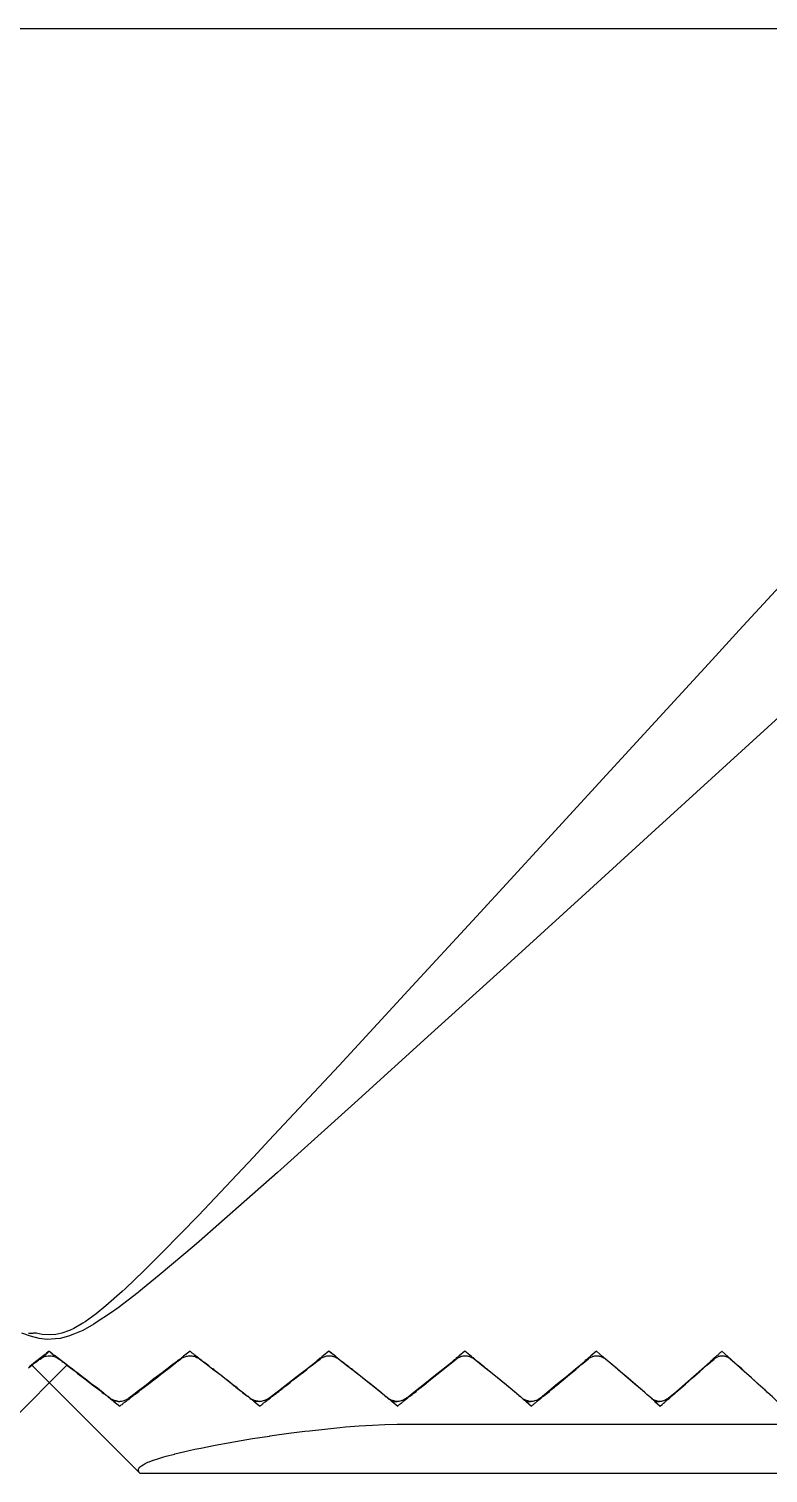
# Model space of a CAD drawing. Header units: millimetres. Extents: x -495897 to 1376592, y -28539 to 470976.
# Drawn here: x 205030 to 205658, y 201025 to 202251 of the extents above; entities that cross this region are included whole.
import ezdxf

# ---------------------------------------------------------------- set-up
doc = ezdxf.new("R2010")
doc.units = ezdxf.units.MM

msp = doc.modelspace()

# ---------------------------------------------------------------- linework, layer by layer
at = {"color": 0}
for p, q in [((206101.238, 202251.338), (202641.938, 202251.338)), ((205719.428, 201834.649), (205633.108, 201740.594)), ((205633.108, 201740.594), (205610.098, 201715.335)), ((205610.098, 201715.335), (205523.518, 201621.111)), ((205683.158, 201681.652), (205657.288, 201658.187)), ((205657.288, 201658.187), (205561.608, 201570.944)), ((205523.518, 201621.111), (205467.098, 201559.66)), ((205561.608, 201570.944), (205499.338, 201513.978)), ((205467.098, 201559.66), (205409.898, 201497.312)), ((205499.338, 201513.978), (205435.898, 201456.284)), ((205409.898, 201497.312), (205351.918, 201434.431)), ((205435.898, 201456.284), (205371.418, 201397.888)), ((205351.918, 201434.431), (205293.158, 201370.835)), ((205371.418, 201397.888), (205306.418, 201339.128)), ((205293.158, 201370.835), (205233.618, 201307.057)), ((205306.418, 201339.128), (205240.768, 201280.017)), ((205233.618, 201307.057), (205220.358, 201292.913)), ((205220.358, 201292.913), (205173.688, 201243.461)), ((205240.768, 201280.017), (205207.618, 201250.637)), ((205173.688, 201243.461), (205142.748, 201211.936)), ((205207.618, 201250.637), (205174.208, 201221.426)), ((205169.918, 201217.669), (205140.278, 201192.592)), ((205174.208, 201221.426), (205169.918, 201217.669)), ((205142.748, 201211.936), (205127.278, 201196.349)), ((205127.278, 201196.349), (205111.548, 201181.126)), ((205140.278, 201192.592), (205122.988, 201178.435)), ((205111.548, 201181.126), (205108.948, 201178.799)), ((205108.948, 201178.799), (205095.038, 201166.618)), ((205122.468, 201177.902), (205105.438, 201165.006)), ((205122.988, 201178.435), (205122.468, 201177.902)), ((205086.848, 201159.988), (205077.358, 201153.176)), ((205095.038, 201166.618), (205086.848, 201159.988)), ((205099.068, 201160.521), (205086.848, 201152.461)), ((205105.438, 201165.006), (205099.068, 201160.521)), ((205033.288, 201143.504), (205033.938, 201143.686)), ((205033.938, 201143.686), (205034.588, 201143.686)), ((205034.588, 201143.686), (205035.368, 201143.686)), ((205035.368, 201143.686), (205035.888, 201143.504)), ((205064.098, 201145.831), (205057.728, 201143.504)), ((205067.868, 201147.443), (205064.098, 201145.831)), ((205075.408, 201145.831), (205067.088, 201142.256)), ((205075.408, 201151.928), (205067.868, 201147.443)), ((205077.358, 201153.176), (205075.408, 201151.928)), ((205084.768, 201151.031), (205075.408, 201145.831)), ((205086.848, 201152.461), (205084.768, 201151.031)), ((205031.078, 201140.813), (205023.538, 201143.504)), ((205029.388, 201143.504), (205030.688, 201143.504)), ((205030.688, 201143.504), (205031.338, 201143.504)), ((205038.358, 201138.85), (205031.078, 201140.813)), ((205031.338, 201143.504), (205031.858, 201143.504)), ((205031.858, 201143.504), (205032.638, 201143.504)), ((205032.638, 201143.504), (205033.288, 201143.504)), ((205040.828, 201142.256), (205035.888, 201143.504)), ((205045.118, 201138.122), (205038.358, 201138.85)), ((205046.808, 201141.892), (205040.828, 201142.256)), ((205052.138, 201138.486), (205045.118, 201138.122)), ((205052.658, 201142.256), (205046.808, 201141.892)), ((205056.298, 201139.032), (205052.138, 201138.486)), ((205057.728, 201143.504), (205052.658, 201142.256)), ((205063.318, 201140.813), (205056.298, 201139.032)), ((205067.088, 201142.256), (205063.318, 201140.813)), ((205035.498, 201119.142), (205034.848, 201118.778)), ((205036.538, 201120.039), (205035.368, 201119.142)), ((205035.628, 201118.778), (205036.408, 201119.324)), ((205036.408, 201119.324), (205037.058, 201119.857)), ((205037.708, 201120.936), (205036.538, 201120.039)), ((205037.058, 201119.857), (205037.708, 201120.39)), ((205038.878, 201121.833), (205037.708, 201120.936)), ((205037.708, 201120.39), (205038.358, 201120.936)), ((205038.358, 201120.936), (205039.138, 201121.469)), ((205040.048, 201122.717), (205038.878, 201121.833)), ((205039.138, 201121.469), (205040.308, 201122.184)), ((205041.218, 201123.614), (205040.048, 201122.717)), ((205040.308, 201122.184), (205041.478, 201122.899)), ((205042.388, 201124.511), (205041.218, 201123.614)), ((205041.478, 201122.899), (205041.738, 201123.081)), ((205041.738, 201123.081), (205043.038, 201123.614)), ((205043.428, 201125.408), (205042.388, 201124.511)), ((205042.518, 201123.978), (205043.038, 201124.342)), ((205043.038, 201124.342), (205043.428, 201124.693)), ((205043.038, 201123.614), (205044.468, 201123.978)), ((205044.598, 201126.305), (205043.428, 201125.408)), ((205043.428, 201124.693), (205043.948, 201125.057)), ((205043.948, 201125.057), (205044.338, 201125.59)), ((205044.338, 201125.59), (205044.598, 201125.941)), ((205044.468, 201123.978), (205045.898, 201124.16)), ((205045.768, 201127.202), (205044.598, 201126.305)), ((205044.598, 201125.941), (205045.118, 201126.487)), ((205045.118, 201126.487), (205045.768, 201126.838)), ((205046.938, 201128.099), (205045.768, 201127.202)), ((205045.768, 201126.838), (205046.158, 201127.202)), ((205045.898, 201124.16), (205047.198, 201124.16)), ((205046.158, 201127.202), (205046.418, 201127.566)), ((205046.418, 201127.566), (205046.938, 201128.099)), ((205046.938, 201128.099), (205047.328, 201127.735)), ((205047.458, 201127.566), (205046.938, 201128.099)), ((205047.198, 201124.16), (205048.628, 201124.16)), ((205047.328, 201127.735), (205047.848, 201127.202)), ((205048.108, 201127.202), (205047.458, 201127.566)), ((205047.848, 201127.202), (205048.238, 201126.838)), ((205048.628, 201126.838), (205048.108, 201127.202)), ((205048.238, 201126.838), (205048.758, 201126.487)), ((205049.278, 201126.305), (205048.628, 201126.838)), ((205048.628, 201124.16), (205049.798, 201123.978)), ((205048.758, 201126.487), (205049.148, 201125.941)), ((205049.148, 201125.941), (205049.668, 201125.59)), ((205049.798, 201125.772), (205049.278, 201126.305)), ((205049.668, 201125.59), (205050.058, 201125.057)), ((205050.318, 201125.408), (205049.798, 201125.772)), ((205049.798, 201123.978), (205051.228, 201123.614)), ((205050.058, 201125.057), (205050.318, 201124.693)), ((205050.968, 201124.875), (205050.318, 201125.408)), ((205050.318, 201124.693), (205050.968, 201124.342)), ((205051.618, 201124.511), (205050.968, 201124.875)), ((205050.968, 201124.342), (205051.488, 201123.978)), ((205051.228, 201123.614), (205052.528, 201123.081)), ((205052.138, 201124.16), (205051.618, 201124.511)), ((205052.658, 201123.614), (205052.138, 201124.16)), ((205052.528, 201123.081), (205052.918, 201122.899)), ((205054.868, 201121.833), (205052.658, 201123.614)), ((205052.918, 201122.899), (205054.218, 201122.184)), ((205054.218, 201122.184), (205055.258, 201121.469)), ((205057.338, 201120.039), (205054.868, 201121.833)), ((205055.258, 201121.469), (205055.908, 201120.936)), ((205055.908, 201120.936), (205056.688, 201120.39)), ((205056.688, 201120.39), (205057.338, 201119.857)), ((205059.678, 201118.245), (205057.338, 201120.039)), ((205057.338, 201119.857), (205057.988, 201119.324)), ((205057.988, 201119.324), (205058.638, 201118.778)), ((205154.968, 201119.142), (205150.938, 201116.1)), ((205155.488, 201119.675), (205154.968, 201119.142)), ((205155.228, 201118.778), (205155.748, 201119.324)), ((205156.008, 201120.208), (205155.488, 201119.675)), ((205155.748, 201119.324), (205156.398, 201119.675)), ((205156.788, 201120.572), (205156.008, 201120.208)), ((205156.398, 201119.675), (205157.048, 201120.208)), ((205157.308, 201121.105), (205156.788, 201120.572)), ((205157.048, 201120.208), (205157.438, 201120.572)), ((205158.088, 201121.469), (205157.308, 201121.105)), ((205157.438, 201120.572), (205158.088, 201121.105)), ((205158.608, 201122.002), (205158.088, 201121.469)), ((205158.088, 201121.105), (205158.608, 201121.469)), ((205159.258, 201122.548), (205158.608, 201122.002)), ((205158.608, 201121.469), (205159.258, 201122.002)), ((205159.778, 201123.081), (205159.258, 201122.548)), ((205159.258, 201122.002), (205159.778, 201122.366)), ((205160.558, 201123.445), (205159.778, 201123.081)), ((205159.778, 201122.366), (205160.688, 201122.717)), ((205161.078, 201123.978), (205160.558, 201123.445)), ((205160.688, 201122.717), (205161.208, 201123.081)), ((205166.538, 201128.099), (205161.078, 201123.978)), ((205166.538, 201128.099), (205161.078, 201123.978)), ((205161.208, 201123.081), (205162.118, 201123.445)), ((205162.118, 201123.445), (205162.898, 201123.614)), ((205162.898, 201123.614), (205163.548, 201123.978)), ((205163.548, 201123.978), (205164.458, 201123.978)), ((205164.458, 201123.978), (205165.238, 201124.16)), ((205165.238, 201124.16), (205165.888, 201124.16)), ((205165.888, 201124.16), (205167.318, 201124.16)), ((205168.098, 201126.838), (205166.538, 201128.099)), ((205168.098, 201126.838), (205166.538, 201128.099)), ((205167.318, 201124.16), (205168.098, 201124.16)), ((205168.488, 201126.487), (205168.098, 201126.838)), ((205168.098, 201124.16), (205168.878, 201123.978)), ((205168.878, 201126.123), (205168.488, 201126.487)), ((205169.138, 201125.941), (205168.878, 201126.123)), ((205168.878, 201123.978), (205169.528, 201123.978)), ((205169.658, 201125.59), (205169.138, 201125.941)), ((205169.528, 201123.978), (205170.438, 201123.796)), ((205170.048, 201125.226), (205169.658, 201125.59)), ((205170.438, 201124.875), (205170.048, 201125.226)), ((205170.958, 201124.511), (205170.438, 201124.875)), ((205170.438, 201123.796), (205170.958, 201123.445)), ((205171.348, 201124.342), (205170.958, 201124.511)), ((205170.958, 201123.445), (205171.608, 201123.263)), ((205171.608, 201123.978), (205171.348, 201124.342)), ((205172.258, 201123.614), (205171.608, 201123.978)), ((205171.608, 201123.263), (205172.388, 201122.899)), ((205172.778, 201123.263), (205171.998, 201123.614)), ((205172.388, 201122.899), (205172.908, 201122.548)), ((205173.298, 201122.717), (205172.778, 201123.263)), ((205173.818, 201122.366), (205173.298, 201122.717)), ((205174.338, 201121.833), (205173.818, 201122.366)), ((205174.858, 201121.469), (205174.338, 201121.833)), ((205175.638, 201120.936), (205174.858, 201121.469)), ((205176.158, 201120.572), (205175.638, 201120.936)), ((205176.678, 201120.039), (205176.158, 201120.572)), ((205177.198, 201119.675), (205176.678, 201120.039)), ((205177.718, 201119.142), (205177.198, 201119.675)), ((205179.018, 201118.245), (205177.718, 201119.142)), ((205271.318, 201116.997), (205274.178, 201119.324)), ((205273.918, 201119.675), (205273.268, 201119.142)), ((205274.438, 201120.208), (205273.918, 201119.675)), ((205274.178, 201119.324), (205277.038, 201121.469)), ((205275.218, 201120.754), (205274.438, 201120.208)), ((205275.738, 201121.105), (205275.218, 201120.754)), ((205276.258, 201121.651), (205275.738, 201121.105)), ((205276.128, 201121.469), (205277.038, 201121.469)), ((205277.038, 201122.184), (205276.258, 201121.651)), ((205277.558, 201122.548), (205277.038, 201122.184)), ((205277.038, 201121.469), (205277.558, 201122.002)), ((205278.208, 201123.081), (205277.558, 201122.548)), ((205277.558, 201122.002), (205278.208, 201122.366)), ((205278.728, 201123.614), (205278.208, 201123.081)), ((205278.208, 201122.366), (205278.988, 201122.899)), ((205279.508, 201124.16), (205278.728, 201123.614)), ((205278.988, 201122.899), (205279.638, 201123.081)), ((205284.578, 201128.099), (205279.508, 201124.16)), ((205279.638, 201123.081), (205280.418, 201123.445)), ((205280.418, 201123.445), (205281.328, 201123.614)), ((205281.328, 201123.614), (205281.978, 201123.978)), ((205281.978, 201123.978), (205282.888, 201124.16)), ((205282.888, 201124.16), (205283.668, 201124.16)), ((205283.668, 201124.16), (205284.578, 201124.16)), ((205286.268, 201126.669), (205284.578, 201128.099)), ((205290.298, 201123.614), (205284.578, 201128.099)), ((205284.578, 201124.16), (205285.228, 201124.16)), ((205285.228, 201124.16), (205285.748, 201124.16)), ((205285.748, 201124.16), (205286.528, 201124.16)), ((205290.298, 201123.614), (205286.268, 201126.669)), ((205286.528, 201124.16), (205287.178, 201123.978)), ((205287.178, 201123.978), (205287.958, 201123.796)), ((205287.958, 201123.796), (205288.478, 201123.614)), ((205288.478, 201123.614), (205289.258, 201123.445)), ((205289.258, 201123.445), (205289.908, 201123.263)), ((205289.908, 201123.263), (205290.428, 201122.899)), ((205290.818, 201123.263), (205290.298, 201123.614)), ((205290.428, 201122.899), (205290.948, 201122.548)), ((205291.338, 201122.717), (205290.818, 201123.263)), ((205291.858, 201122.366), (205291.338, 201122.717)), ((205292.378, 201121.833), (205291.858, 201122.366)), ((205293.028, 201121.469), (205292.378, 201121.833)), ((205293.418, 201120.936), (205293.028, 201121.469)), ((205294.068, 201120.572), (205293.418, 201120.936)), ((205294.718, 201120.039), (205294.068, 201120.572)), ((205295.238, 201119.675), (205294.718, 201120.039)), ((205295.758, 201119.142), (205295.238, 201119.675)), ((205296.798, 201118.245), (205295.758, 201119.142)), ((205389.748, 201119.675), (205389.098, 201119.142)), ((205390.398, 201120.208), (205389.748, 201119.675)), ((205390.918, 201120.754), (205390.398, 201120.208)), ((205391.698, 201121.105), (205390.918, 201120.754)), ((205392.218, 201121.651), (205391.698, 201121.105)), ((205391.958, 201121.469), (205392.738, 201121.469)), ((205392.738, 201122.184), (205392.218, 201121.651)), ((205393.388, 201122.717), (205392.738, 201122.184)), ((205392.738, 201121.469), (205393.258, 201122.002)), ((205393.258, 201122.002), (205394.038, 201122.366)), ((205394.038, 201123.081), (205393.388, 201122.717)), ((205394.688, 201123.614), (205394.038, 201123.081)), ((205394.038, 201122.366), (205394.688, 201122.899)), ((205395.208, 201124.16), (205394.688, 201123.614)), ((205394.688, 201122.899), (205395.468, 201123.081)), ((205400.018, 201128.099), (205395.208, 201124.16)), ((205400.018, 201128.099), (205395.208, 201124.16)), ((205395.468, 201123.081), (205396.118, 201123.445)), ((205396.118, 201123.445), (205396.898, 201123.796)), ((205396.898, 201123.796), (205397.808, 201123.978)), ((205397.808, 201123.978), (205398.458, 201124.16)), ((205398.458, 201124.16), (205399.368, 201124.16)), ((205399.368, 201124.16), (205400.018, 201124.16)), ((205405.608, 201123.614), (205400.018, 201128.099)), ((205400.018, 201124.16), (205400.798, 201124.16)), ((205400.798, 201124.16), (205401.578, 201124.16)), ((205401.578, 201124.16), (205401.968, 201124.16)), ((205401.968, 201124.16), (205402.748, 201123.978)), ((205402.748, 201123.978), (205403.528, 201123.796)), ((205403.528, 201123.796), (205404.048, 201123.614)), ((205404.048, 201123.614), (205404.568, 201123.445)), ((205404.568, 201123.445), (205405.218, 201123.263)), ((205405.218, 201123.263), (205405.738, 201122.899)), ((205405.998, 201123.263), (205405.478, 201123.614)), ((205405.738, 201122.899), (205406.388, 201122.548)), ((205406.518, 201122.717), (205405.998, 201123.263)), ((205407.298, 201122.366), (205406.518, 201122.717)), ((205407.818, 201121.833), (205407.298, 201122.366)), ((205408.338, 201121.469), (205407.818, 201121.833)), ((205408.858, 201120.936), (205408.338, 201121.469)), ((205409.378, 201120.572), (205408.858, 201120.936)), ((205409.898, 201120.039), (205409.378, 201120.572)), ((205410.418, 201119.675), (205409.898, 201120.039)), ((205411.068, 201119.142), (205410.418, 201119.675)), ((205412.108, 201118.245), (205411.068, 201119.142)), ((205501.808, 201119.675), (205501.288, 201119.142)), ((205502.328, 201120.208), (205501.808, 201119.675)), ((205503.108, 201120.754), (205502.328, 201120.208)), ((205503.628, 201121.105), (205503.108, 201120.754)), ((205504.148, 201121.651), (205503.628, 201121.105)), ((205504.018, 201121.469), (205504.668, 201121.469)), ((205504.668, 201122.184), (205504.148, 201121.651)), ((205505.188, 201122.717), (205504.668, 201122.184)), ((205504.668, 201121.469), (205505.188, 201122.002)), ((205505.968, 201123.081), (205505.188, 201122.717)), ((205505.188, 201122.002), (205505.968, 201122.366)), ((205506.488, 201123.614), (205505.968, 201123.081)), ((205505.968, 201122.366), (205506.618, 201122.899)), ((205507.008, 201124.16), (205506.488, 201123.614)), ((205506.618, 201122.899), (205507.398, 201123.081)), ((205511.818, 201128.099), (205507.138, 201124.16)), ((205511.818, 201128.099), (205507.138, 201124.16)), ((205507.398, 201123.081), (205508.048, 201123.445)), ((205508.048, 201123.445), (205508.828, 201123.796)), ((205508.828, 201123.796), (205509.478, 201123.978)), ((205509.478, 201123.978), (205510.388, 201124.16)), ((205510.388, 201124.16), (205511.168, 201124.16)), ((205511.168, 201124.16), (205511.818, 201124.16)), ((205517.018, 201123.614), (205511.818, 201128.099)), ((205511.818, 201124.16), (205512.598, 201124.16)), ((205512.598, 201124.16), (205513.118, 201124.16)), ((205513.118, 201124.16), (205513.768, 201124.16)), ((205513.768, 201124.16), (205514.418, 201123.978)), ((205514.418, 201123.978), (205514.938, 201123.796)), ((205514.938, 201123.796), (205515.588, 201123.614)), ((205515.588, 201123.614), (205516.108, 201123.445)), ((205516.108, 201123.445), (205516.628, 201123.263)), ((205516.628, 201123.263), (205517.278, 201122.899)), ((205517.538, 201123.263), (205517.018, 201123.614)), ((205517.278, 201122.899), (205517.798, 201122.548)), ((205518.188, 201122.717), (205517.538, 201123.263)), ((205518.448, 201122.366), (205518.188, 201122.717)), ((205518.968, 201121.833), (205518.448, 201122.366)), ((205519.618, 201121.469), (205518.968, 201121.833)), ((205520.138, 201120.936), (205519.618, 201121.469)), ((205520.658, 201120.572), (205520.138, 201120.936)), ((205521.178, 201120.039), (205520.658, 201120.572)), ((205521.698, 201119.675), (205521.178, 201120.039)), ((205522.218, 201119.142), (205521.698, 201119.675)), ((205608.798, 201119.675), (205608.278, 201119.142)), ((205609.318, 201120.039), (205608.798, 201119.675)), ((205609.838, 201120.572), (205609.318, 201120.039)), ((205610.228, 201120.936), (205609.838, 201120.572)), ((205610.748, 201121.469), (205610.228, 201120.936)), ((205611.268, 201121.833), (205610.748, 201121.469)), ((205610.878, 201121.469), (205611.658, 201121.469)), ((205611.788, 201122.366), (205611.268, 201121.833)), ((205611.658, 201121.469), (205612.048, 201121.833)), ((205612.308, 201122.717), (205611.788, 201122.366)), ((205612.048, 201121.833), (205612.568, 201122.184)), ((205612.828, 201123.263), (205612.308, 201122.717)), ((205612.568, 201122.184), (205613.218, 201122.548)), ((205613.218, 201123.614), (205612.828, 201123.263)), ((205613.218, 201122.548), (205613.478, 201122.899)), ((205613.868, 201124.16), (205613.478, 201123.614)), ((205613.478, 201122.899), (205614.128, 201123.081)), ((205614.258, 201124.511), (205613.868, 201124.16)), ((205614.128, 201123.081), (205614.908, 201123.445)), ((205614.908, 201124.875), (205614.258, 201124.511)), ((205615.428, 201125.408), (205614.908, 201124.875)), ((205614.908, 201123.445), (205615.558, 201123.796)), ((205615.818, 201125.941), (205615.428, 201125.408)), ((205615.558, 201123.796), (205616.338, 201123.978)), ((205616.338, 201126.305), (205615.818, 201125.941)), ((205616.858, 201126.838), (205616.338, 201126.305)), ((205616.338, 201123.978), (205616.988, 201124.16)), ((205617.378, 201127.202), (205616.858, 201126.838)), ((205616.988, 201124.16), (205617.768, 201124.16)), ((205617.898, 201127.566), (205617.378, 201127.202)), ((205617.768, 201124.16), (205618.418, 201124.16)), ((205618.288, 201128.099), (205617.898, 201127.566)), ((205623.358, 201123.614), (205618.288, 201128.099)), ((205618.418, 201124.16), (205619.198, 201124.16)), ((205619.198, 201124.16), (205619.718, 201124.16)), ((205619.718, 201124.16), (205620.238, 201124.16)), ((205620.238, 201124.16), (205620.758, 201123.978)), ((205620.758, 201123.978), (205621.538, 201123.796)), ((205621.538, 201123.796), (205622.058, 201123.614)), ((205622.058, 201123.614), (205622.578, 201123.445)), ((205622.578, 201123.445), (205623.098, 201123.263)), ((205623.098, 201123.263), (205623.618, 201122.899)), ((205623.618, 201122.899), (205624.138, 201122.548)), ((205015.608, 201069.703), (205062.018, 201116.269)), ((205029.258, 201113.942), (205032.248, 201116.269)), ((205030.298, 201115.203), (205029.778, 201114.839)), ((205030.818, 201115.736), (205030.298, 201115.203)), ((205031.338, 201116.1), (205030.818, 201115.736)), ((205031.858, 201116.451), (205031.338, 201116.1)), ((205032.638, 201116.997), (205031.858, 201116.451)), ((205032.248, 201116.269), (205033.028, 201116.815)), ((205124.028, 201024.554), (205032.248, 201116.269)), ((205033.158, 201117.348), (205032.638, 201116.997)), ((205033.028, 201116.815), (205033.548, 201117.348)), ((205033.678, 201117.881), (205033.158, 201117.348)), ((205033.548, 201117.348), (205034.198, 201117.881)), ((205034.198, 201118.427), (205033.678, 201117.881)), ((205034.848, 201118.778), (205034.198, 201118.427)), ((205034.198, 201117.881), (205034.978, 201118.427)), ((205034.978, 201118.427), (205035.628, 201118.778)), ((205058.638, 201118.778), (205059.288, 201118.427)), ((205059.288, 201118.427), (205060.068, 201117.712)), ((205061.758, 201116.451), (205059.678, 201118.245)), ((205060.068, 201117.712), (205060.718, 201117.348)), ((205060.718, 201117.348), (205061.498, 201116.633)), ((205061.498, 201116.633), (205062.018, 201116.269)), ((205064.098, 201114.657), (205061.758, 201116.451)), ((205062.018, 201116.269), (205065.138, 201113.942)), ((205066.438, 201113.045), (205064.098, 201114.657)), ((205065.138, 201113.942), (205068.128, 201111.615)), ((205068.778, 201111.264), (205066.438, 201113.045)), ((205068.128, 201111.615), (205070.988, 201109.288)), ((205071.118, 201109.47), (205068.778, 201111.264)), ((205070.988, 201109.288), (205073.978, 201106.961)), ((205073.328, 201107.676), (205071.118, 201109.47)), ((205075.668, 201105.882), (205073.328, 201107.676)), ((205073.978, 201106.961), (205077.098, 201104.634)), ((205138.848, 201106.779), (205134.688, 201103.737)), ((205142.748, 201109.821), (205138.848, 201106.779)), ((205139.238, 201106.415), (205141.448, 201108.209)), ((205141.448, 201108.209), (205143.788, 201110.003)), ((205146.908, 201112.876), (205142.748, 201109.821)), ((205143.788, 201110.003), (205145.998, 201111.797)), ((205145.998, 201111.797), (205148.338, 201113.409)), ((205150.938, 201116.1), (205146.908, 201112.876)), ((205148.338, 201113.409), (205150.678, 201115.372)), ((205150.678, 201115.372), (205152.888, 201116.997)), ((205152.888, 201116.997), (205153.538, 201117.53)), ((205153.538, 201117.53), (205154.058, 201117.881)), ((205154.058, 201117.881), (205154.708, 201118.427)), ((205154.708, 201118.427), (205155.228, 201118.778)), ((205180.058, 201117.53), (205179.018, 201118.245)), ((205181.358, 201116.451), (205180.058, 201117.53)), ((205182.398, 201115.554), (205181.358, 201116.451)), ((205183.438, 201114.839), (205182.398, 201115.554)), ((205184.608, 201113.773), (205183.438, 201114.839)), ((205185.778, 201113.045), (205184.608, 201113.773)), ((205186.948, 201112.148), (205185.778, 201113.045)), ((205188.118, 201111.264), (205186.948, 201112.148)), ((205189.288, 201110.367), (205188.118, 201111.264)), ((205190.978, 201108.924), (205189.288, 201110.367)), ((205192.668, 201107.676), (205190.978, 201108.924)), ((205194.358, 201106.415), (205192.668, 201107.676)), ((205257.148, 201106.064), (205260.008, 201108.209)), ((205260.008, 201108.209), (205262.868, 201110.367)), ((205262.868, 201110.367), (205265.728, 201112.694)), ((205265.728, 201112.694), (205268.328, 201114.839)), ((205268.328, 201114.839), (205271.318, 201116.997)), ((205297.968, 201117.53), (205296.798, 201118.245)), ((205299.008, 201116.451), (205297.968, 201117.53)), ((205300.308, 201115.554), (205299.008, 201116.451)), ((205301.348, 201114.839), (205300.308, 201115.554)), ((205302.518, 201113.773), (205301.348, 201114.839)), ((205303.688, 201113.045), (205302.518, 201113.773)), ((205304.728, 201112.148), (205303.688, 201113.045)), ((205305.898, 201111.264), (205304.728, 201112.148)), ((205306.938, 201110.367), (205305.898, 201111.264)), ((205413.148, 201117.53), (205412.108, 201118.245)), ((205414.188, 201116.451), (205413.148, 201117.53)), ((205415.358, 201115.554), (205414.188, 201116.451)), ((205416.528, 201114.839), (205415.358, 201115.554)), ((205417.438, 201113.773), (205416.528, 201114.839)), ((205418.478, 201113.045), (205417.438, 201113.773)), ((205419.648, 201112.148), (205418.478, 201113.045)), ((205420.688, 201111.264), (205419.648, 201112.148)), ((205421.728, 201110.367), (205420.688, 201111.264)), ((205077.358, 201104.634), (205075.668, 201105.882)), ((205077.098, 201104.634), (205080.088, 201102.307)), ((205079.178, 201103.191), (205077.358, 201104.634)), ((205080.868, 201101.943), (205079.178, 201103.191)), ((205080.088, 201102.307), (205082.948, 201100.149)), ((205082.688, 201100.513), (205080.868, 201101.943)), ((205084.378, 201099.252), (205082.688, 201100.513)), ((205082.948, 201100.149), (205086.068, 201097.822)), ((205086.068, 201098.004), (205084.378, 201099.252)), ((205087.888, 201096.574), (205086.068, 201098.004)), ((205086.068, 201097.822), (205089.058, 201095.495)), ((205089.578, 201095.313), (205087.888, 201096.574)), ((205089.058, 201095.495), (205091.918, 201093.168)), ((205091.268, 201093.883), (205089.578, 201095.313)), ((205126.888, 201097.458), (205122.728, 201094.416)), ((205123.118, 201093.883), (205124.158, 201094.949)), ((205124.158, 201094.949), (205125.198, 201095.677)), ((205125.198, 201095.677), (205126.498, 201096.574)), ((205126.498, 201096.574), (205127.538, 201097.64)), ((205130.788, 201100.513), (205126.888, 201097.458)), ((205127.538, 201097.64), (205128.838, 201098.368)), ((205128.838, 201098.368), (205129.878, 201099.252)), ((205129.878, 201099.252), (205132.218, 201101.046)), ((205134.688, 201103.737), (205130.788, 201100.513)), ((205132.218, 201101.046), (205134.558, 201102.84)), ((205134.558, 201102.84), (205136.898, 201104.634)), ((205136.898, 201104.634), (205139.238, 201106.415)), ((205196.048, 201104.985), (205194.358, 201106.415)), ((205197.738, 201103.737), (205196.048, 201104.985)), ((205199.428, 201102.307), (205197.738, 201103.737)), ((205201.248, 201101.046), (205199.428, 201102.307)), ((205202.808, 201099.616), (205201.248, 201101.046)), ((205204.628, 201098.368), (205202.808, 201099.616)), ((205203.198, 201099.252), (205204.498, 201098.368)), ((205204.498, 201098.368), (205205.538, 201097.458)), ((205206.448, 201097.107), (205204.628, 201098.368)), ((205205.538, 201097.458), (205206.578, 201096.574)), ((205206.968, 201096.574), (205206.448, 201097.107)), ((205206.578, 201096.574), (205207.618, 201095.859)), ((205207.488, 201096.028), (205206.968, 201096.574)), ((205208.008, 201095.677), (205207.488, 201096.028)), ((205207.618, 201095.859), (205208.918, 201094.949)), ((205208.528, 201095.313), (205208.008, 201095.677)), ((205209.048, 201094.78), (205208.528, 201095.313)), ((205208.918, 201094.949), (205209.958, 201094.065)), ((205209.698, 201094.416), (205209.048, 201094.78)), ((205241.938, 201093.883), (205242.978, 201094.949)), ((205242.978, 201094.949), (205244.018, 201095.677)), ((205244.018, 201095.677), (205245.318, 201096.574)), ((205245.318, 201096.574), (205246.358, 201097.64)), ((205246.358, 201097.64), (205247.398, 201098.368)), ((205247.398, 201098.368), (205248.698, 201099.252)), ((205248.698, 201099.252), (205251.558, 201101.592)), ((205251.558, 201101.592), (205254.288, 201103.737)), ((205254.288, 201103.737), (205257.148, 201106.064)), ((205358.548, 201093.883), (205359.588, 201094.949)), ((205359.588, 201094.949), (205360.628, 201095.677)), ((205360.628, 201095.677), (205361.798, 201096.574)), ((205361.798, 201096.574), (205362.968, 201097.64)), ((205362.968, 201097.64), (205364.008, 201098.368)), ((205364.008, 201098.368), (205365.178, 201099.252)), ((205471.778, 201093.883), (205472.818, 201094.949)), ((205472.818, 201094.949), (205473.858, 201095.677)), ((205473.858, 201095.677), (205474.898, 201096.574)), ((205474.898, 201096.574), (205476.068, 201097.64)), ((205476.068, 201097.64), (205477.108, 201098.368)), ((205477.108, 201098.368), (205478.148, 201099.252)), ((205580.588, 201094.234), (205581.368, 201094.949)), ((205652.868, 201096.925), (205652.348, 201097.458)), ((205653.388, 201096.392), (205652.868, 201096.925)), ((205653.908, 201096.028), (205653.388, 201096.392)), ((205654.428, 201095.495), (205653.908, 201096.028)), ((205654.818, 201094.949), (205654.428, 201095.495)), ((205655.598, 201094.598), (205654.818, 201094.949)), ((205655.858, 201094.065), (205655.598, 201094.598)), ((205092.958, 201092.635), (205091.268, 201093.883)), ((205091.918, 201093.168), (205092.958, 201092.271)), ((205093.608, 201092.089), (205092.958, 201092.635)), ((205092.958, 201092.271), (205094.128, 201091.556)), ((205094.128, 201091.725), (205093.608, 201092.089)), ((205094.648, 201091.192), (205094.128, 201091.725)), ((205094.128, 201091.556), (205095.038, 201090.841)), ((205095.298, 201090.841), (205094.648, 201091.192)), ((205095.038, 201090.841), (205096.078, 201090.126)), ((205095.948, 201090.295), (205095.298, 201090.841)), ((205096.338, 201089.944), (205095.948, 201090.295)), ((205096.078, 201090.126), (205096.988, 201089.216)), ((205096.988, 201089.58), (205096.338, 201089.944)), ((205097.508, 201089.047), (205096.988, 201089.58)), ((205096.988, 201089.216), (205098.028, 201088.501)), ((205098.028, 201088.683), (205097.508, 201089.047)), ((205098.678, 201088.15), (205098.028, 201088.683)), ((205098.028, 201088.501), (205098.938, 201087.786)), ((205098.938, 201087.786), (205099.978, 201086.902)), ((205100.368, 201087.071), (205099.978, 201087.253)), ((205099.978, 201086.902), (205101.018, 201086.174)), ((205100.888, 201086.707), (205100.368, 201087.071)), ((205101.408, 201086.538), (205100.888, 201086.707)), ((205101.018, 201086.174), (205101.928, 201085.459)), ((205101.278, 201085.992), (205101.408, 201085.992)), ((205101.928, 201086.356), (205101.408, 201086.538)), ((205101.408, 201085.992), (205102.838, 201085.823)), ((205102.448, 201086.174), (205101.928, 201086.356)), ((205101.928, 201085.459), (205106.998, 201081.52)), ((205103.098, 201085.992), (205102.448, 201086.174)), ((205102.838, 201085.823), (205104.528, 201085.641)), ((205103.748, 201085.823), (205103.098, 201085.992)), ((205104.268, 201085.641), (205103.748, 201085.823)), ((205104.788, 201085.641), (205104.268, 201085.641)), ((205104.528, 201085.641), (205105.438, 201085.459)), ((205105.438, 201085.459), (205104.788, 201085.641)), ((205107.518, 201085.459), (205106.868, 201085.459)), ((205108.428, 201085.459), (205107.518, 201085.459)), ((205107.518, 201082.053), (205108.038, 201082.417)), ((205108.038, 201082.417), (205108.818, 201082.95)), ((205109.338, 201085.641), (205108.428, 201085.459)), ((205108.818, 201082.95), (205109.338, 201083.314)), ((205110.248, 201085.823), (205109.338, 201085.641)), ((205109.338, 201083.314), (205109.858, 201083.847)), ((205109.858, 201083.847), (205110.378, 201084.211)), ((205110.898, 201086.174), (205110.248, 201085.823)), ((205110.378, 201084.211), (205110.898, 201084.744)), ((205111.808, 201086.538), (205110.898, 201086.174)), ((205110.898, 201084.744), (205111.548, 201085.108)), ((205111.548, 201085.108), (205112.198, 201085.641)), ((205112.588, 201086.707), (205111.808, 201086.538)), ((205112.198, 201085.641), (205112.718, 201085.992)), ((205113.368, 201087.253), (205112.588, 201086.707)), ((205112.718, 201085.992), (205113.238, 201086.538)), ((205113.238, 201086.538), (205113.758, 201086.902)), ((205114.148, 201087.617), (205113.368, 201087.253)), ((205113.758, 201086.902), (205114.538, 201087.253)), ((205114.668, 201088.15), (205114.148, 201087.617)), ((205114.538, 201087.253), (205115.058, 201087.786)), ((205118.828, 201091.192), (205114.668, 201088.15)), ((205115.058, 201087.786), (205115.578, 201088.15)), ((205115.578, 201088.15), (205116.098, 201088.683)), ((205116.098, 201088.683), (205116.878, 201089.216)), ((205116.878, 201089.216), (205117.398, 201089.58)), ((205117.398, 201089.58), (205117.918, 201089.944)), ((205117.918, 201089.944), (205118.438, 201090.477)), ((205118.438, 201090.477), (205119.478, 201091.374)), ((205122.728, 201094.416), (205118.828, 201091.192)), ((205119.478, 201091.374), (205120.778, 201092.271)), ((205120.778, 201092.271), (205121.818, 201093.168)), ((205121.818, 201093.168), (205123.118, 201093.883)), ((205210.348, 201093.883), (205209.698, 201094.416)), ((205209.958, 201094.065), (205210.998, 201093.168)), ((205210.868, 201093.519), (205210.348, 201093.883)), ((205211.388, 201092.986), (205210.868, 201093.519)), ((205210.998, 201093.168), (205212.298, 201092.271)), ((205212.038, 201092.635), (205211.388, 201092.986)), ((205212.558, 201092.089), (205212.038, 201092.635)), ((205212.298, 201092.271), (205213.338, 201091.374)), ((205213.208, 201091.725), (205212.558, 201092.089)), ((205213.728, 201091.192), (205213.208, 201091.725)), ((205213.338, 201091.374), (205214.638, 201090.477)), ((205214.248, 201090.841), (205213.728, 201091.192)), ((205214.768, 201090.295), (205214.248, 201090.841)), ((205214.638, 201090.477), (205215.158, 201089.944)), ((205215.418, 201089.944), (205214.768, 201090.295)), ((205215.158, 201089.944), (205215.938, 201089.58)), ((205216.068, 201089.58), (205215.418, 201089.944)), ((205215.938, 201089.58), (205216.458, 201089.047)), ((205216.588, 201089.047), (205216.068, 201089.58)), ((205216.458, 201089.047), (205216.978, 201088.501)), ((205217.108, 201088.683), (205216.588, 201089.047)), ((205216.978, 201088.501), (205217.758, 201087.968)), ((205217.758, 201088.15), (205217.108, 201088.683)), ((205217.758, 201088.15), (205217.498, 201088.15)), ((205217.758, 201087.968), (205218.408, 201087.435)), ((205218.408, 201087.435), (205218.928, 201087.071)), ((205219.448, 201086.902), (205218.928, 201087.253)), ((205218.928, 201087.071), (205219.708, 201086.538)), ((205220.098, 201086.707), (205219.448, 201086.902)), ((205219.708, 201086.538), (205220.228, 201086.174)), ((205220.748, 201086.356), (205220.098, 201086.707)), ((205220.228, 201086.174), (205220.748, 201085.641)), ((205221.268, 201086.174), (205220.748, 201086.356)), ((205220.748, 201085.641), (205225.168, 201085.459)), ((205220.748, 201085.641), (205225.948, 201081.52)), ((205222.048, 201085.992), (205221.268, 201086.174)), ((205222.568, 201085.823), (205222.048, 201085.992)), ((205223.218, 201085.641), (205222.568, 201085.823)), ((205223.998, 201085.641), (205223.218, 201085.641)), ((205224.518, 201085.459), (205223.998, 201085.641)), ((205225.168, 201085.459), (205224.518, 201085.459)), ((205226.078, 201085.459), (205225.168, 201085.459)), ((205226.988, 201085.459), (205226.078, 201085.459)), ((205226.468, 201082.053), (205227.248, 201082.417)), ((205227.898, 201085.641), (205226.988, 201085.459)), ((205227.248, 201082.417), (205227.768, 201082.95)), ((205227.768, 201082.95), (205228.288, 201083.314)), ((205228.808, 201085.823), (205227.898, 201085.641)), ((205228.288, 201083.314), (205228.808, 201083.847)), ((205229.718, 201086.174), (205228.808, 201085.823)), ((205228.808, 201083.847), (205229.328, 201084.211)), ((205229.328, 201084.211), (205229.848, 201084.744)), ((205230.368, 201086.356), (205229.718, 201086.174)), ((205229.848, 201084.744), (205230.368, 201085.108)), ((205231.278, 201086.707), (205230.368, 201086.356)), ((205230.368, 201085.108), (205231.148, 201085.641)), ((205231.148, 201085.641), (205231.668, 201085.992)), ((205232.188, 201087.071), (205231.278, 201086.707)), ((205231.668, 201085.992), (205232.188, 201086.538)), ((205232.968, 201087.617), (205232.188, 201087.071)), ((205232.188, 201086.538), (205232.708, 201086.902)), ((205232.708, 201086.902), (205233.358, 201087.253)), ((205233.618, 201088.15), (205232.968, 201087.617)), ((205233.358, 201087.253), (205233.748, 201087.786)), ((205233.748, 201087.786), (205234.528, 201088.15)), ((205234.528, 201088.15), (205235.048, 201088.683)), ((205235.048, 201088.683), (205235.698, 201089.216)), ((205235.698, 201089.216), (205236.088, 201089.58)), ((205236.088, 201089.58), (205236.738, 201089.944)), ((205236.738, 201089.944), (205237.388, 201090.477)), ((205237.258, 201090.477), (205238.428, 201091.374)), ((205238.428, 201091.374), (205239.598, 201092.271)), ((205239.598, 201092.271), (205240.638, 201093.168)), ((205240.638, 201093.168), (205241.938, 201093.883)), ((205329.818, 201092.089), (205329.298, 201092.635)), ((205330.338, 201091.725), (205329.818, 201092.089)), ((205330.988, 201091.192), (205330.338, 201091.725)), ((205331.378, 201090.841), (205330.988, 201091.192)), ((205332.028, 201090.295), (205331.378, 201090.841)), ((205331.768, 201090.477), (205332.418, 201089.944)), ((205332.678, 201089.944), (205332.028, 201090.295)), ((205332.418, 201089.944), (205333.068, 201089.398)), ((205333.198, 201089.58), (205332.678, 201089.944)), ((205333.068, 201089.398), (205333.718, 201089.047)), ((205333.718, 201089.047), (205333.198, 201089.58)), ((205333.718, 201089.047), (205334.368, 201088.501)), ((205334.368, 201088.683), (205333.718, 201089.047)), ((205334.888, 201088.15), (205334.368, 201088.683)), ((205334.368, 201088.501), (205335.018, 201087.968)), ((205335.018, 201087.968), (205335.538, 201087.435)), ((205335.538, 201087.435), (205336.318, 201087.071)), ((205336.708, 201086.902), (205336.058, 201087.253)), ((205336.318, 201087.071), (205336.838, 201086.538)), ((205337.228, 201086.707), (205336.708, 201086.902)), ((205336.838, 201086.538), (205337.358, 201085.992)), ((205337.748, 201086.356), (205337.228, 201086.707)), ((205337.358, 201085.992), (205338.138, 201085.459)), ((205338.398, 201086.174), (205337.748, 201086.356)), ((205338.138, 201085.459), (205342.428, 201085.459)), ((205338.138, 201085.459), (205342.948, 201081.52)), ((205338.918, 201085.992), (205338.398, 201086.174)), ((205339.698, 201085.823), (205338.918, 201085.992)), ((205340.478, 201085.641), (205339.698, 201085.823)), ((205340.868, 201085.459), (205340.478, 201085.641)), ((205341.648, 201085.459), (205340.868, 201085.459)), ((205342.428, 201085.459), (205341.648, 201085.459)), ((205343.078, 201085.459), (205342.428, 201085.459)), ((205343.988, 201085.459), (205343.078, 201085.459)), ((205343.468, 201082.053), (205343.988, 201082.417)), ((205344.898, 201085.641), (205343.988, 201085.459)), ((205343.988, 201082.417), (205344.508, 201082.95)), ((205344.508, 201082.95), (205345.028, 201083.314)), ((205345.808, 201085.823), (205344.898, 201085.641)), ((205345.028, 201083.314), (205345.808, 201083.847)), ((205346.588, 201086.174), (205345.808, 201085.823)), ((205345.808, 201083.847), (205346.328, 201084.211)), ((205346.328, 201084.211), (205346.848, 201084.744)), ((205347.368, 201086.356), (205346.588, 201086.174)), ((205346.848, 201084.744), (205347.368, 201085.108)), ((205348.278, 201086.707), (205347.368, 201086.356)), ((205347.368, 201085.108), (205347.888, 201085.641)), ((205347.888, 201085.641), (205348.408, 201085.992)), ((205349.058, 201087.253), (205348.278, 201086.707)), ((205348.408, 201085.992), (205349.058, 201086.538)), ((205349.708, 201087.617), (205349.058, 201087.253)), ((205349.058, 201086.538), (205349.578, 201086.902)), ((205349.578, 201086.902), (205350.228, 201087.253)), ((205350.488, 201088.15), (205349.708, 201087.617)), ((205350.228, 201087.253), (205350.618, 201087.786)), ((205350.618, 201087.786), (205351.398, 201088.15)), ((205351.398, 201088.15), (205351.918, 201088.683)), ((205351.918, 201088.683), (205352.438, 201089.216)), ((205352.438, 201089.216), (205352.958, 201089.58)), ((205352.958, 201089.58), (205353.478, 201089.944)), ((205353.478, 201089.944), (205353.998, 201090.477)), ((205353.998, 201090.477), (205355.168, 201091.374)), ((205355.168, 201091.374), (205356.208, 201092.271)), ((205356.208, 201092.271), (205357.508, 201093.168)), ((205357.508, 201093.168), (205358.548, 201093.883)), ((205443.958, 201092.089), (205443.438, 201092.635)), ((205444.478, 201091.725), (205443.958, 201092.089)), ((205444.998, 201091.192), (205444.478, 201091.725)), ((205445.648, 201090.841), (205444.998, 201091.192)), ((205446.038, 201090.295), (205445.648, 201090.841)), ((205445.908, 201090.477), (205446.688, 201089.944)), ((205446.688, 201089.944), (205446.038, 201090.295)), ((205446.688, 201089.944), (205447.208, 201089.398)), ((205447.208, 201089.58), (205446.688, 201089.944)), ((205447.728, 201089.047), (205447.208, 201089.58)), ((205447.208, 201089.398), (205447.728, 201089.047)), ((205447.728, 201089.047), (205448.378, 201088.501)), ((205448.248, 201088.683), (205447.728, 201089.047)), ((205448.768, 201088.15), (205448.248, 201088.683)), ((205448.378, 201088.501), (205449.028, 201087.968)), ((205449.028, 201087.968), (205449.678, 201087.435)), ((205449.678, 201087.435), (205450.198, 201086.902)), ((205450.588, 201086.902), (205450.068, 201087.253)), ((205450.198, 201086.902), (205450.718, 201086.538)), ((205451.108, 201086.707), (205450.588, 201086.902)), ((205450.718, 201086.538), (205451.498, 201085.992)), ((205451.628, 201086.356), (205451.108, 201086.707)), ((205451.498, 201085.992), (205452.018, 201085.459)), ((205452.408, 201086.174), (205451.628, 201086.356)), ((205452.018, 201085.459), (205456.178, 201085.459)), ((205452.018, 201085.459), (205456.698, 201081.52)), ((205452.928, 201085.992), (205452.408, 201086.174)), ((205453.578, 201085.823), (205452.928, 201085.992)), ((205454.228, 201085.641), (205453.578, 201085.823)), ((205454.878, 201085.459), (205454.228, 201085.641)), ((205455.528, 201085.459), (205454.878, 201085.459)), ((205456.178, 201085.459), (205455.528, 201085.459)), ((205457.088, 201085.459), (205456.178, 201085.459)), ((205457.738, 201085.459), (205457.088, 201085.459)), ((205457.218, 201082.053), (205457.738, 201082.417)), ((205458.648, 201085.641), (205457.738, 201085.459)), ((205457.738, 201082.417), (205458.258, 201082.95)), ((205458.258, 201082.95), (205458.908, 201083.314)), ((205459.298, 201085.823), (205458.648, 201085.641)), ((205458.908, 201083.314), (205459.298, 201083.847)), ((205460.208, 201086.174), (205459.298, 201085.823)), ((205459.298, 201083.847), (205459.948, 201084.211)), ((205459.948, 201084.211), (205460.468, 201084.744)), ((205460.988, 201086.356), (205460.208, 201086.174)), ((205460.468, 201084.744), (205460.988, 201085.108)), ((205461.898, 201086.707), (205460.988, 201086.356)), ((205460.988, 201085.108), (205461.508, 201085.641)), ((205461.508, 201085.641), (205462.028, 201085.992)), ((205462.548, 201087.253), (205461.898, 201086.707)), ((205462.028, 201085.992), (205462.548, 201086.538)), ((205463.068, 201087.617), (205462.548, 201087.253)), ((205462.548, 201086.538), (205463.068, 201086.902)), ((205463.848, 201088.15), (205463.068, 201087.617)), ((205463.068, 201086.902), (205463.718, 201087.253)), ((205463.718, 201087.253), (205464.238, 201087.786)), ((205464.238, 201087.786), (205464.758, 201088.15)), ((205464.758, 201088.15), (205465.278, 201088.683)), ((205465.278, 201088.683), (205465.798, 201089.216)), ((205465.798, 201089.216), (205466.318, 201089.58)), ((205466.318, 201089.58), (205466.968, 201089.944)), ((205466.968, 201089.944), (205467.358, 201090.477)), ((205467.358, 201090.477), (205468.528, 201091.374)), ((205468.528, 201091.374), (205469.568, 201092.271)), ((205469.568, 201092.271), (205470.738, 201093.168)), ((205470.738, 201093.168), (205471.778, 201093.883)), ((205553.808, 201092.089), (205553.288, 201092.635)), ((205554.328, 201091.725), (205553.808, 201092.089)), ((205554.848, 201091.192), (205554.328, 201091.725)), ((205555.368, 201090.841), (205554.848, 201091.192)), ((205555.888, 201090.295), (205555.368, 201090.841)), ((205556.278, 201089.944), (205555.888, 201090.295)), ((205556.798, 201089.58), (205556.278, 201089.944)), ((205557.318, 201089.047), (205556.798, 201089.58)), ((205557.838, 201088.683), (205557.318, 201089.047)), ((205558.488, 201088.15), (205557.838, 201088.683)), ((205560.048, 201086.902), (205559.528, 201087.253)), ((205560.568, 201086.707), (205560.048, 201086.902)), ((205561.088, 201086.356), (205560.568, 201086.707)), ((205561.868, 201086.174), (205561.088, 201086.356)), ((205561.478, 201085.459), (205565.378, 201085.459)), ((205561.478, 201085.459), (205566.028, 201081.52)), ((205562.388, 201085.992), (205561.868, 201086.174)), ((205562.908, 201085.823), (205562.388, 201085.992)), ((205563.688, 201085.641), (205562.908, 201085.823)), ((205564.208, 201085.459), (205563.688, 201085.641)), ((205564.858, 201085.459), (205564.208, 201085.459)), ((205565.378, 201085.459), (205564.858, 201085.459)), ((205566.288, 201085.459), (205565.378, 201085.459)), ((205566.028, 201081.52), (205567.588, 201082.95)), ((205567.068, 201085.459), (205566.288, 201085.459)), ((205567.718, 201085.641), (205567.068, 201085.459)), ((205567.588, 201082.95), (205568.238, 201083.483)), ((205568.628, 201085.823), (205567.718, 201085.641)), ((205568.238, 201083.483), (205568.758, 201084.029)), ((205569.408, 201086.174), (205568.628, 201085.823)), ((205568.758, 201084.029), (205569.538, 201084.562)), ((205570.058, 201086.538), (205569.408, 201086.174)), ((205569.538, 201084.562), (205570.058, 201085.108)), ((205570.838, 201086.902), (205570.058, 201086.538)), ((205570.058, 201085.108), (205570.578, 201085.641)), ((205570.578, 201085.641), (205571.358, 201086.174)), ((205571.488, 201087.253), (205570.838, 201086.902)), ((205571.358, 201086.174), (205571.878, 201086.707)), ((205572.268, 201087.617), (205571.488, 201087.253)), ((205571.878, 201086.707), (205572.398, 201087.071)), ((205572.788, 201088.15), (205572.268, 201087.617)), ((205572.398, 201087.071), (205573.178, 201087.786)), ((205573.178, 201087.786), (205573.698, 201088.15)), ((205573.698, 201088.15), (205574.348, 201088.865)), ((205574.348, 201088.865), (205575.258, 201089.58)), ((205575.258, 201089.58), (205575.908, 201090.295)), ((205575.908, 201090.295), (205576.688, 201090.841)), ((205576.688, 201090.841), (205577.468, 201091.556)), ((205577.468, 201091.556), (205578.248, 201092.271)), ((205578.248, 201092.271), (205579.028, 201092.986)), ((205579.028, 201092.986), (205579.678, 201093.519)), ((205579.678, 201093.519), (205580.588, 201094.234)), ((205656.378, 201093.519), (205655.858, 201094.065)), ((205656.898, 201093.168), (205656.378, 201093.519)), ((205657.548, 201092.635), (205656.898, 201093.168)), ((205106.998, 201081.52), (205107.518, 201082.053)), ((205225.948, 201081.52), (205226.468, 201082.053)), ((205342.948, 201081.52), (205343.468, 201082.053)), ((205456.698, 201081.52), (205457.218, 201082.053)), ((205236.348, 201056.443), (205250.518, 201058.406)), ((205250.518, 201058.406), (205264.168, 201060.2)), ((205264.168, 201060.2), (205267.938, 201060.564)), ((205267.938, 201060.564), (205280.938, 201061.994)), ((205280.938, 201061.994), (205293.678, 201063.242)), ((205293.678, 201063.242), (205298.748, 201063.788)), ((205298.748, 201063.788), (205310.318, 201064.685)), ((205310.318, 201064.685), (205321.498, 201065.218)), ((205321.498, 201065.218), (205332.028, 201065.751)), ((205332.028, 201065.751), (205342.428, 201066.115)), ((205342.428, 201066.115), (205352.308, 201066.115)), ((205352.308, 201066.115), (206195.618, 201066.115)), ((205170.568, 201044.795), (205175.638, 201045.874)), ((205175.638, 201045.874), (205187.858, 201048.201)), ((205187.858, 201048.201), (205200.728, 201050.528)), ((205200.728, 201050.528), (205205.148, 201051.425)), ((205205.148, 201051.425), (205219.708, 201053.934)), ((205219.708, 201053.934), (205234.138, 201056.079)), ((205234.138, 201056.079), (205234.528, 201056.261)), ((205234.528, 201056.261), (205236.348, 201056.443)), ((205128.448, 201032.796), (205130.788, 201033.862)), ((205130.788, 201033.862), (205131.958, 201034.226)), ((205131.958, 201034.226), (205135.338, 201035.487)), ((205135.338, 201035.487), (205135.468, 201035.487)), ((205135.468, 201035.487), (205139.108, 201036.735)), ((205139.108, 201036.735), (205144.178, 201038.347)), ((205144.178, 201038.347), (205146.258, 201038.88)), ((205146.258, 201038.88), (205153.278, 201040.674)), ((205153.278, 201040.674), (205153.538, 201040.856)), ((205153.538, 201040.856), (205160.948, 201042.65)), ((205160.948, 201042.65), (205170.568, 201044.795)), ((205122.728, 201027.96), (205122.988, 201028.675)), ((205122.728, 201027.245), (205122.728, 201027.96)), ((205122.728, 201026.699), (205122.728, 201027.245)), ((205122.988, 201026.166), (205122.728, 201026.699)), ((205122.988, 201028.675), (205123.508, 201029.39)), ((205123.118, 201025.451), (205122.988, 201026.166)), ((205123.638, 201024.736), (205123.118, 201025.451)), ((205123.508, 201029.39), (205123.638, 201029.572)), ((205123.638, 201029.572), (205124.548, 201030.287)), ((205124.028, 201024.554), (205123.638, 201024.736)), ((205124.028, 201024.554), (206195.618, 201024.554)), ((205124.548, 201030.287), (205125.198, 201030.82)), ((205125.198, 201030.82), (205126.758, 201031.717)), ((205126.758, 201031.717), (205128.448, 201032.614)), ((205128.448, 201032.614), (205128.448, 201032.796))]:
    msp.add_line(p, q, dxfattribs=at)
for points in [[(205174.598, 201121.469), (205174.338, 201121.69), (205174.078, 201121.898), (205173.688, 201122.119), (205173.298, 201122.327), (205172.908, 201122.548)], [(205203.198, 201099.252), (205197.478, 201103.75), (205191.758, 201108.209), (205186.038, 201112.642), (205180.318, 201117.062), (205174.598, 201121.469)], [(205233.618, 201088.15), (205241.678, 201094.377), (205249.608, 201100.604), (205257.538, 201106.818), (205265.338, 201112.993), (205273.268, 201119.142)], [(205292.638, 201121.469), (205292.378, 201121.69), (205291.988, 201121.898), (205291.728, 201122.119), (205291.338, 201122.327), (205290.948, 201122.548)], [(205331.768, 201090.477), (205324.098, 201096.691), (205316.298, 201102.879), (205308.498, 201109.067), (205300.568, 201115.255), (205292.768, 201121.469)], [(205350.488, 201088.15), (205358.158, 201094.377), (205365.958, 201100.604), (205373.628, 201106.818), (205381.428, 201112.993), (205389.098, 201119.142)], [(205365.178, 201099.252), (205370.638, 201103.75), (205376.228, 201108.209), (205381.688, 201112.642), (205387.278, 201117.062), (205392.738, 201121.469)], [(205407.948, 201121.469), (205407.688, 201121.69), (205407.428, 201121.898), (205407.038, 201122.119), (205406.778, 201122.327), (205406.388, 201122.548)], [(205445.908, 201090.477), (205438.368, 201096.691), (205430.828, 201102.879), (205423.158, 201109.067), (205415.618, 201115.255), (205407.948, 201121.469)], [(205463.848, 201088.15), (205471.388, 201094.364), (205478.798, 201100.552), (205486.338, 201106.74), (205493.748, 201112.928), (205501.288, 201119.142)], [(205478.148, 201099.252), (205483.478, 201103.75), (205488.808, 201108.209), (205494.138, 201112.642), (205499.468, 201117.062), (205504.668, 201121.469)], [(205519.358, 201121.469), (205519.098, 201121.69), (205518.838, 201121.898), (205518.448, 201122.119), (205518.188, 201122.327), (205517.798, 201122.548)], [(205550.558, 201094.949), (205544.318, 201100.24), (205538.078, 201105.557), (205531.838, 201110.874), (205525.598, 201116.191), (205519.358, 201121.469)], [(205532.618, 201110.367), (205530.538, 201112.096), (205528.458, 201113.864), (205526.378, 201115.645), (205524.298, 201117.4), (205522.218, 201119.142)], [(205572.788, 201088.15), (205579.938, 201094.299), (205587.088, 201100.474), (205594.238, 201106.688), (205601.258, 201112.902), (205608.278, 201119.142)], [(205581.368, 201094.949), (205587.348, 201100.227), (205593.458, 201105.505), (205599.568, 201110.796), (205605.548, 201116.113), (205611.658, 201121.469)], [(205638.178, 201110.367), (205635.188, 201113.032), (205632.198, 201115.671), (205629.208, 201118.31), (205626.218, 201120.949), (205623.358, 201123.614)], [(205625.568, 201121.469), (205625.308, 201121.69), (205625.048, 201121.898), (205624.788, 201122.119), (205624.528, 201122.327), (205624.138, 201122.548)], [(205655.208, 201094.949), (205649.228, 201100.24), (205643.378, 201105.557), (205637.398, 201110.874), (205631.418, 201116.191), (205625.438, 201121.469)], [(205329.298, 201092.635), (205324.878, 201096.171), (205320.328, 201099.72), (205315.908, 201103.269), (205311.358, 201106.818), (205306.938, 201110.367)], [(205443.438, 201092.635), (205439.148, 201096.171), (205434.858, 201099.72), (205430.438, 201103.269), (205426.148, 201106.818), (205421.728, 201110.367)], [(205553.288, 201092.635), (205549.128, 201096.171), (205544.968, 201099.72), (205540.938, 201103.269), (205536.778, 201106.818), (205532.618, 201110.367)], [(205652.348, 201097.458), (205649.488, 201100.045), (205646.628, 201102.619), (205643.768, 201105.206), (205640.908, 201107.78), (205638.178, 201110.367)], [(205561.478, 201085.459), (205559.268, 201087.383), (205557.188, 201089.268), (205554.978, 201091.153), (205552.768, 201093.038), (205550.558, 201094.949)], [(205665.348, 201085.459), (205663.398, 201087.383), (205661.318, 201089.268), (205659.238, 201091.153), (205657.158, 201093.038), (205655.208, 201094.949)], [(205098.678, 201088.15), (205098.938, 201087.955), (205099.198, 201087.786), (205099.458, 201087.617), (205099.588, 201087.448), (205099.848, 201087.253)], [(205105.438, 201085.459), (205105.698, 201085.459), (205105.958, 201085.459), (205106.218, 201085.459), (205106.478, 201085.459), (205106.868, 201085.459)], [(205217.758, 201088.15), (205217.888, 201087.955), (205218.148, 201087.786), (205218.408, 201087.617), (205218.668, 201087.448), (205218.928, 201087.253)], [(205334.888, 201088.15), (205335.018, 201087.955), (205335.278, 201087.786), (205335.538, 201087.617), (205335.798, 201087.448), (205336.058, 201087.253)], [(205448.768, 201088.15), (205449.028, 201087.955), (205449.288, 201087.786), (205449.548, 201087.617), (205449.808, 201087.448), (205450.068, 201087.253)], [(205558.488, 201088.15), (205558.618, 201087.955), (205558.878, 201087.786), (205559.008, 201087.617), (205559.268, 201087.448), (205559.528, 201087.253)]]:
    msp.add_lwpolyline(points, dxfattribs=at)

doc.saveas('drawing.dxf')
